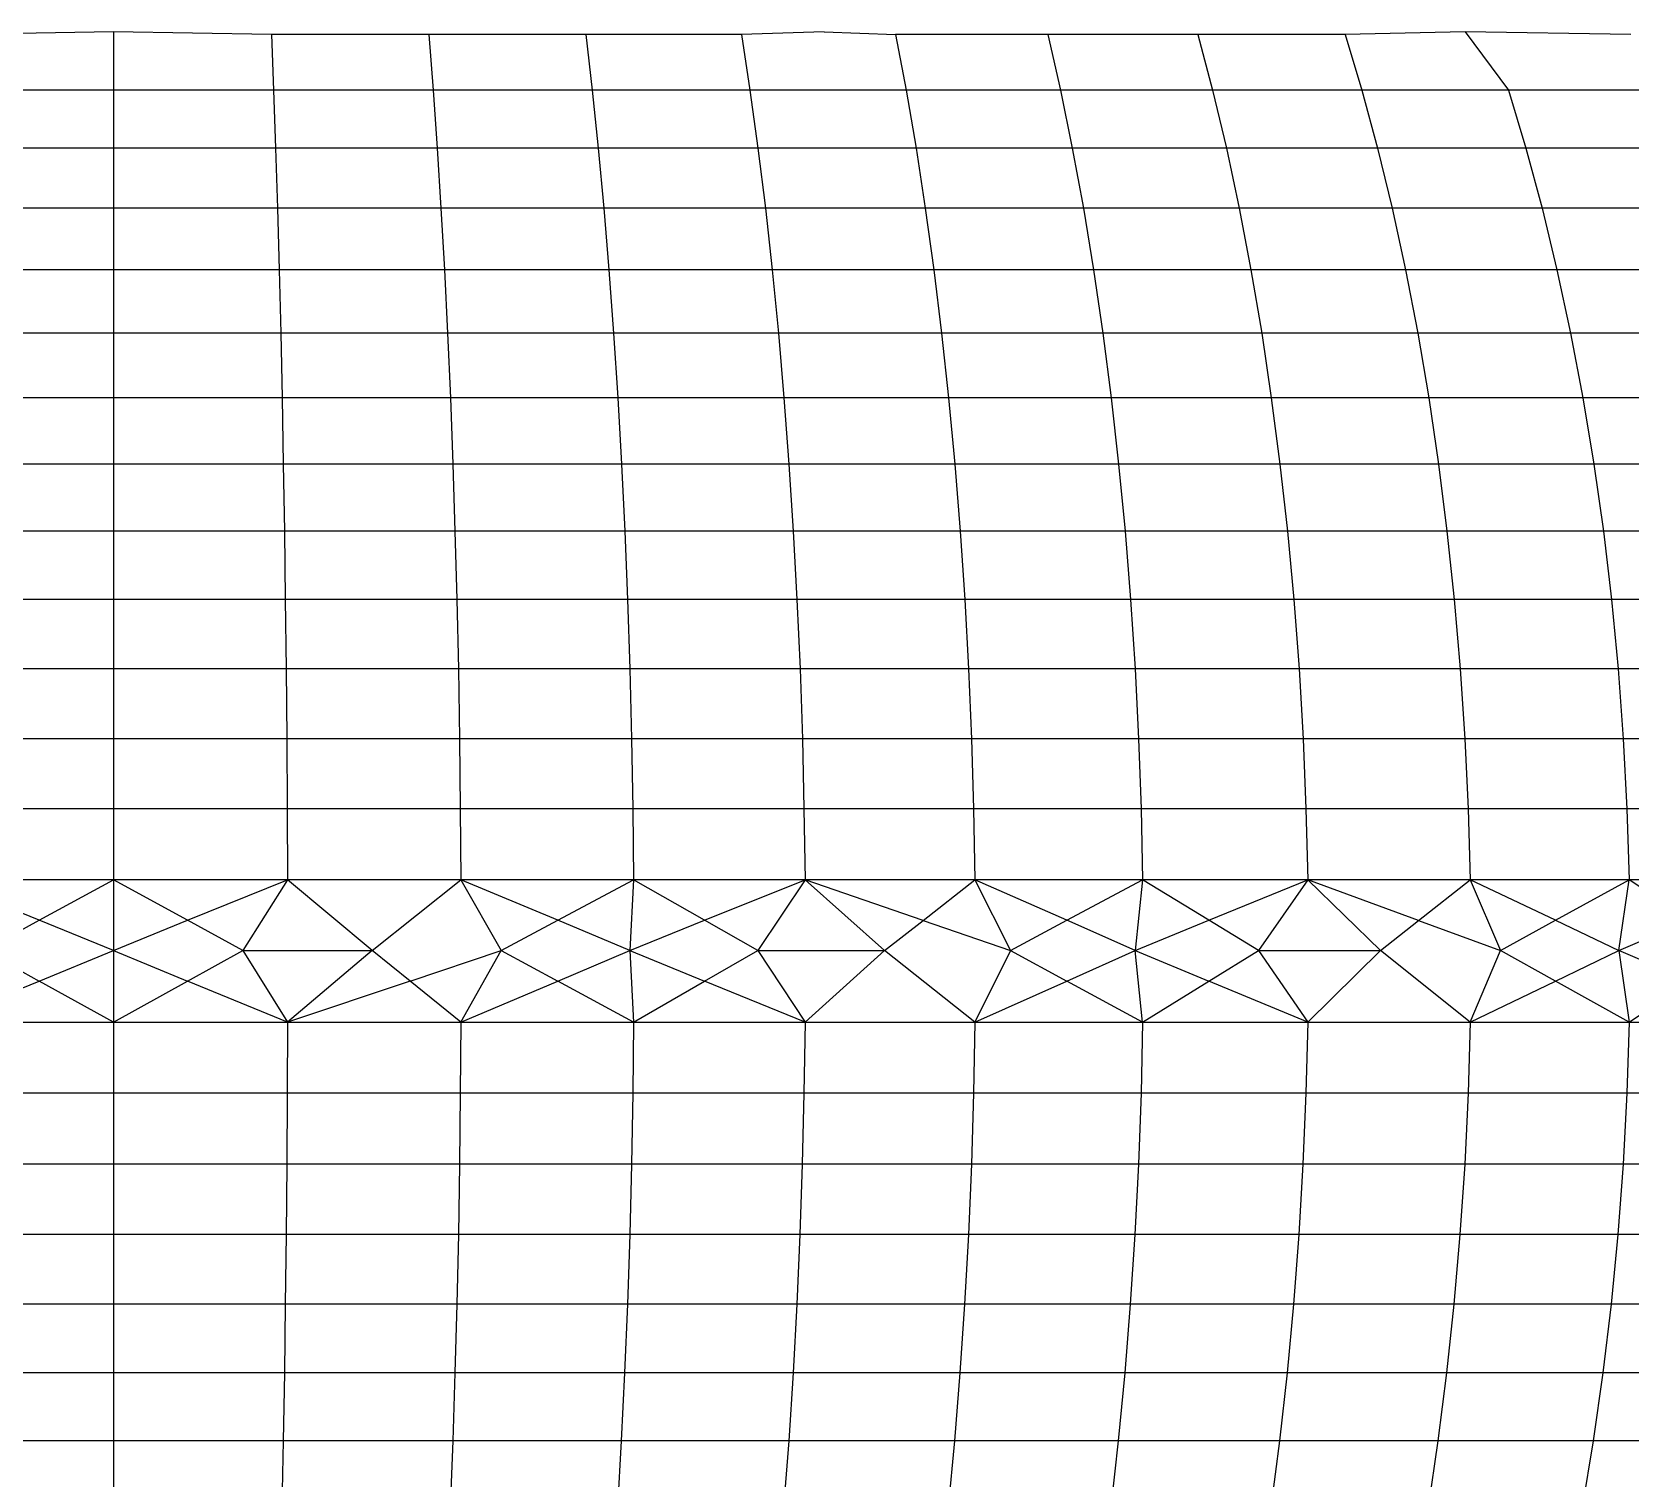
# Model space of a CAD drawing. Header units: inches. Extents: x 17 to 4615, y 5 to 3256.
# Drawn here: x 748.67 to 749.887, y 2595.452 to 2596.552 of the extents above; entities that cross this region are included whole.
import ezdxf

# ---------------------------------------------------------------- set-up
doc = ezdxf.new("R2010")
doc.units = ezdxf.units.IN
doc.header["$MEASUREMENT"] = 0

msp = doc.modelspace()

# ---------------------------------------------------------------- linework, layer by layer
for p, q in [((748.7324, 2596.5523), (748.6122, 2596.5505)), ((748.7324, 2596.5523), (748.7324, 2596.508)), ((748.8526, 2596.5505), (748.7324, 2596.5523)), ((748.8526, 2596.5505), (748.8542, 2596.508)), ((748.9725, 2596.5505), (748.8526, 2596.5505)), ((748.9725, 2596.5505), (748.9758, 2596.508)), ((749.0918, 2596.5505), (748.9725, 2596.5505)), ((749.0918, 2596.5505), (749.0967, 2596.508)), ((749.2103, 2596.5505), (749.0918, 2596.5505)), ((749.2732, 2596.5523), (749.2103, 2596.5505)), ((749.2103, 2596.5505), (749.2168, 2596.508)), ((749.2732, 2596.5523), (749.3276, 2596.5505)), ((749.3276, 2596.5505), (749.3357, 2596.508)), ((749.4435, 2596.5505), (749.3276, 2596.5505)), ((749.4435, 2596.5505), (749.4531, 2596.508)), ((749.5577, 2596.5505), (749.4435, 2596.5505)), ((749.5577, 2596.5505), (749.5688, 2596.508)), ((749.6698, 2596.5505), (749.5577, 2596.5505)), ((749.761, 2596.5523), (749.6698, 2596.5505)), ((749.6698, 2596.5505), (749.6825, 2596.508)), ((749.761, 2596.5523), (749.7939, 2596.508)), ((749.8872, 2596.5505), (749.761, 2596.5523)), ((748.7324, 2596.508), (748.6106, 2596.508)), ((748.7324, 2596.508), (748.7324, 2596.4639)), ((748.8542, 2596.508), (748.7324, 2596.508)), ((748.8542, 2596.508), (748.8558, 2596.4639)), ((748.9758, 2596.508), (748.8542, 2596.508)), ((748.9758, 2596.508), (748.9788, 2596.4639)), ((749.0967, 2596.508), (748.9758, 2596.508)), ((749.0967, 2596.508), (749.1013, 2596.4639)), ((749.2168, 2596.508), (749.0967, 2596.508)), ((749.2168, 2596.508), (749.2228, 2596.4639)), ((749.3357, 2596.508), (749.2168, 2596.508)), ((749.3357, 2596.508), (749.3432, 2596.4639)), ((749.4531, 2596.508), (749.3357, 2596.508)), ((749.4531, 2596.508), (749.4621, 2596.4639)), ((749.5688, 2596.508), (749.4531, 2596.508)), ((749.5688, 2596.508), (749.5793, 2596.4639)), ((749.6825, 2596.508), (749.5688, 2596.508)), ((749.6825, 2596.508), (749.6944, 2596.4639)), ((749.7939, 2596.508), (749.6825, 2596.508)), ((749.7939, 2596.508), (749.8072, 2596.4639)), ((749.9028, 2596.508), (749.7939, 2596.508)), ((748.7324, 2596.4639), (748.6091, 2596.4639)), ((748.7324, 2596.4639), (748.7324, 2596.4183)), ((748.8558, 2596.4639), (748.7324, 2596.4639)), ((748.8558, 2596.4639), (748.8572, 2596.4183)), ((748.9788, 2596.4639), (748.8558, 2596.4639)), ((748.9788, 2596.4639), (748.9816, 2596.4183)), ((749.1013, 2596.4639), (748.9788, 2596.4639)), ((749.1013, 2596.4639), (749.1055, 2596.4183)), ((749.2228, 2596.4639), (749.1013, 2596.4639)), ((749.2228, 2596.4639), (749.2285, 2596.4183)), ((749.3432, 2596.4639), (749.2228, 2596.4639)), ((749.3432, 2596.4639), (749.3502, 2596.4183)), ((749.4621, 2596.4639), (749.3432, 2596.4639)), ((749.4621, 2596.4639), (749.4705, 2596.4183)), ((749.5793, 2596.4639), (749.4621, 2596.4639)), ((749.5793, 2596.4639), (749.589, 2596.4183)), ((749.6944, 2596.4639), (749.5793, 2596.4639)), ((749.6944, 2596.4639), (749.7055, 2596.4183)), ((749.8072, 2596.4639), (749.6944, 2596.4639)), ((749.8072, 2596.4639), (749.8196, 2596.4183)), ((749.9174, 2596.4639), (749.8072, 2596.4639)), ((748.7324, 2596.4183), (748.6076, 2596.4183)), ((748.7324, 2596.4183), (748.7324, 2596.3713)), ((748.8572, 2596.4183), (748.7324, 2596.4183)), ((748.8572, 2596.4183), (748.8585, 2596.3713)), ((748.9816, 2596.4183), (748.8572, 2596.4183)), ((748.9816, 2596.4183), (748.9843, 2596.3713)), ((749.1055, 2596.4183), (748.9816, 2596.4183)), ((749.1055, 2596.4183), (749.1094, 2596.3713)), ((749.2285, 2596.4183), (749.1055, 2596.4183)), ((749.2285, 2596.4183), (749.2337, 2596.3713)), ((749.3502, 2596.4183), (749.2285, 2596.4183)), ((749.3502, 2596.4183), (749.3567, 2596.3713)), ((749.4705, 2596.4183), (749.3502, 2596.4183)), ((749.4705, 2596.4183), (749.4783, 2596.3713)), ((749.589, 2596.4183), (749.4705, 2596.4183)), ((749.589, 2596.4183), (749.598, 2596.3713)), ((749.7055, 2596.4183), (749.589, 2596.4183)), ((749.7055, 2596.4183), (749.7156, 2596.3713)), ((749.8196, 2596.4183), (749.7055, 2596.4183)), ((749.8196, 2596.4183), (749.8309, 2596.3713)), ((749.931, 2596.4183), (749.8196, 2596.4183)), ((748.7324, 2596.3713), (748.6063, 2596.3713)), ((748.7324, 2596.3713), (748.7324, 2596.3232)), ((748.8585, 2596.3713), (748.7324, 2596.3713)), ((748.8585, 2596.3713), (748.8597, 2596.3232)), ((748.9843, 2596.3713), (748.8585, 2596.3713)), ((748.9843, 2596.3713), (748.9866, 2596.3232)), ((749.1094, 2596.3713), (748.9843, 2596.3713)), ((749.1094, 2596.3713), (749.113, 2596.3232)), ((749.2337, 2596.3713), (749.1094, 2596.3713)), ((749.2337, 2596.3713), (749.2384, 2596.3232)), ((749.3567, 2596.3713), (749.2337, 2596.3713)), ((749.3567, 2596.3713), (749.3626, 2596.3232)), ((749.4783, 2596.3713), (749.3567, 2596.3713)), ((749.4783, 2596.3713), (749.4853, 2596.3232)), ((749.598, 2596.3713), (749.4783, 2596.3713)), ((749.598, 2596.3713), (749.6062, 2596.3232)), ((749.7156, 2596.3713), (749.598, 2596.3713)), ((749.7156, 2596.3713), (749.7249, 2596.3232)), ((749.8309, 2596.3713), (749.7156, 2596.3713)), ((749.8309, 2596.3713), (749.8413, 2596.3232)), ((749.9436, 2596.3713), (749.8309, 2596.3713)), ((748.7324, 2596.3232), (748.6051, 2596.3232)), ((748.7324, 2596.3232), (748.7324, 2596.2738)), ((748.8597, 2596.3232), (748.7324, 2596.3232)), ((748.8597, 2596.3232), (748.8608, 2596.2738)), ((748.9866, 2596.3232), (748.8597, 2596.3232)), ((748.9866, 2596.3232), (748.9888, 2596.2738)), ((749.113, 2596.3232), (748.9866, 2596.3232)), ((749.113, 2596.3232), (749.1162, 2596.2738)), ((749.2384, 2596.3232), (749.113, 2596.3232)), ((749.2384, 2596.3232), (749.2427, 2596.2738)), ((749.3626, 2596.3232), (749.2384, 2596.3232)), ((749.3626, 2596.3232), (749.3679, 2596.2738)), ((749.4853, 2596.3232), (749.3626, 2596.3232)), ((749.4853, 2596.3232), (749.4916, 2596.2738)), ((749.6062, 2596.3232), (749.4853, 2596.3232)), ((749.6062, 2596.3232), (749.6135, 2596.2738)), ((749.7249, 2596.3232), (749.6062, 2596.3232)), ((749.7249, 2596.3232), (749.7333, 2596.2738)), ((749.8413, 2596.3232), (749.7249, 2596.3232)), ((749.8413, 2596.3232), (749.8507, 2596.2738)), ((749.955, 2596.3232), (749.8413, 2596.3232)), ((748.7324, 2596.2738), (748.6041, 2596.2738)), ((748.7324, 2596.2738), (748.7324, 2596.2235)), ((748.8608, 2596.2738), (748.7324, 2596.2738)), ((748.8608, 2596.2738), (748.8617, 2596.2235)), ((748.9888, 2596.2738), (748.8608, 2596.2738)), ((748.9888, 2596.2738), (748.9907, 2596.2235)), ((749.1162, 2596.2738), (748.9888, 2596.2738)), ((749.1162, 2596.2738), (749.119, 2596.2235)), ((749.2427, 2596.2738), (749.1162, 2596.2738)), ((749.2427, 2596.2738), (749.2464, 2596.2235)), ((749.3679, 2596.2738), (749.2427, 2596.2738)), ((749.3679, 2596.2738), (749.3726, 2596.2235)), ((749.4916, 2596.2738), (749.3679, 2596.2738)), ((749.4916, 2596.2738), (749.4973, 2596.2235)), ((749.6135, 2596.2738), (749.4916, 2596.2738)), ((749.6135, 2596.2738), (749.6201, 2596.2235)), ((749.7333, 2596.2738), (749.6135, 2596.2738)), ((749.7333, 2596.2738), (749.7407, 2596.2235)), ((749.8507, 2596.2738), (749.7333, 2596.2738)), ((749.8507, 2596.2738), (749.859, 2596.2235)), ((749.9653, 2596.2738), (749.8507, 2596.2738)), ((748.7324, 2596.2235), (748.6031, 2596.2235)), ((748.7324, 2596.2235), (748.7324, 2596.1723)), ((748.8617, 2596.2235), (748.7324, 2596.2235)), ((748.8617, 2596.2235), (748.8625, 2596.1723)), ((748.9907, 2596.2235), (748.8617, 2596.2235)), ((748.9907, 2596.2235), (748.9923, 2596.1723)), ((749.119, 2596.2235), (748.9907, 2596.2235)), ((749.119, 2596.2235), (749.1215, 2596.1723)), ((749.2464, 2596.2235), (749.119, 2596.2235)), ((749.2464, 2596.2235), (749.2497, 2596.1723)), ((749.3726, 2596.2235), (749.2464, 2596.2235)), ((749.3726, 2596.2235), (749.3767, 2596.1723)), ((749.4973, 2596.2235), (749.3726, 2596.2235)), ((749.4973, 2596.2235), (749.5022, 2596.1723)), ((749.6201, 2596.2235), (749.4973, 2596.2235)), ((749.6201, 2596.2235), (749.6258, 2596.1723)), ((749.7407, 2596.2235), (749.6201, 2596.2235)), ((749.7407, 2596.2235), (749.7472, 2596.1723)), ((749.859, 2596.2235), (749.7407, 2596.2235)), ((749.859, 2596.2235), (749.8662, 2596.1723)), ((749.9745, 2596.2235), (749.859, 2596.2235)), ((748.7324, 2596.1723), (748.6023, 2596.1723)), ((748.7324, 2596.1723), (748.7324, 2596.1203)), ((748.8625, 2596.1723), (748.7324, 2596.1723)), ((748.8625, 2596.1723), (748.8632, 2596.1203)), ((748.9923, 2596.1723), (748.8625, 2596.1723)), ((748.9923, 2596.1723), (748.9938, 2596.1203)), ((749.1215, 2596.1723), (748.9923, 2596.1723)), ((749.1215, 2596.1723), (749.1236, 2596.1203)), ((749.2497, 2596.1723), (749.1215, 2596.1723)), ((749.2497, 2596.1723), (749.2525, 2596.1203)), ((749.3767, 2596.1723), (749.2497, 2596.1723)), ((749.3767, 2596.1723), (749.3802, 2596.1203)), ((749.5022, 2596.1723), (749.3767, 2596.1723)), ((749.5022, 2596.1723), (749.5064, 2596.1203)), ((749.6258, 2596.1723), (749.5022, 2596.1723)), ((749.6258, 2596.1723), (749.6306, 2596.1203)), ((749.7472, 2596.1723), (749.6258, 2596.1723)), ((749.7472, 2596.1723), (749.7527, 2596.1203)), ((749.8662, 2596.1723), (749.7472, 2596.1723)), ((749.8662, 2596.1723), (749.8723, 2596.1203)), ((749.9824, 2596.1723), (749.8662, 2596.1723)), ((748.7324, 2596.1203), (748.6016, 2596.1203)), ((748.7324, 2596.1203), (748.7324, 2596.0677)), ((748.8632, 2596.1203), (748.7324, 2596.1203)), ((748.8632, 2596.1203), (748.8638, 2596.0677)), ((748.9938, 2596.1203), (748.8632, 2596.1203)), ((748.9938, 2596.1203), (748.9949, 2596.0677)), ((749.1236, 2596.1203), (748.9938, 2596.1203)), ((749.1236, 2596.1203), (749.1253, 2596.0677)), ((749.2525, 2596.1203), (749.1236, 2596.1203)), ((749.2525, 2596.1203), (749.2549, 2596.0677)), ((749.3802, 2596.1203), (749.2525, 2596.1203)), ((749.3802, 2596.1203), (749.3831, 2596.0677)), ((749.5064, 2596.1203), (749.3802, 2596.1203)), ((749.5064, 2596.1203), (749.5098, 2596.0677)), ((749.6306, 2596.1203), (749.5064, 2596.1203)), ((749.6306, 2596.1203), (749.6346, 2596.0677)), ((749.7527, 2596.1203), (749.6306, 2596.1203)), ((749.7527, 2596.1203), (749.7572, 2596.0677)), ((749.8723, 2596.1203), (749.7527, 2596.1203)), ((749.8723, 2596.1203), (749.8774, 2596.0677)), ((749.9892, 2596.1203), (749.8723, 2596.1203)), ((748.7324, 2596.0677), (748.601, 2596.0677)), ((748.7324, 2596.0677), (748.7324, 2596.0145)), ((748.8638, 2596.0677), (748.7324, 2596.0677)), ((748.8638, 2596.0677), (748.8643, 2596.0145)), ((748.9949, 2596.0677), (748.8638, 2596.0677)), ((748.9949, 2596.0677), (748.9958, 2596.0145)), ((749.1253, 2596.0677), (748.9949, 2596.0677)), ((749.1253, 2596.0677), (749.1267, 2596.0145)), ((749.2549, 2596.0677), (749.1253, 2596.0677)), ((749.2549, 2596.0677), (749.2567, 2596.0145)), ((749.3831, 2596.0677), (749.2549, 2596.0677)), ((749.3831, 2596.0677), (749.3854, 2596.0145)), ((749.5098, 2596.0677), (749.3831, 2596.0677)), ((749.5098, 2596.0677), (749.5125, 2596.0145)), ((749.6346, 2596.0677), (749.5098, 2596.0677)), ((749.6346, 2596.0677), (749.6377, 2596.0145)), ((749.7572, 2596.0677), (749.6346, 2596.0677)), ((749.7572, 2596.0677), (749.7608, 2596.0145)), ((749.8774, 2596.0677), (749.7572, 2596.0677)), ((749.8774, 2596.0677), (749.8813, 2596.0145)), ((749.9948, 2596.0677), (749.8774, 2596.0677)), ((748.7324, 2596.0145), (748.6006, 2596.0145)), ((748.7324, 2596.0145), (748.7324, 2595.961)), ((748.8643, 2596.0145), (748.7324, 2596.0145)), ((748.8643, 2596.0145), (748.8646, 2595.961)), ((748.9958, 2596.0145), (748.8643, 2596.0145)), ((748.9958, 2596.0145), (748.9964, 2595.961)), ((749.1267, 2596.0145), (748.9958, 2596.0145)), ((749.1267, 2596.0145), (749.1277, 2595.961)), ((749.2567, 2596.0145), (749.1267, 2596.0145)), ((749.2567, 2596.0145), (749.2579, 2595.961)), ((749.3854, 2596.0145), (749.2567, 2596.0145)), ((749.3854, 2596.0145), (749.3869, 2595.961)), ((749.5125, 2596.0145), (749.3854, 2596.0145)), ((749.5125, 2596.0145), (749.5144, 2595.961)), ((749.6377, 2596.0145), (749.5125, 2596.0145)), ((749.6377, 2596.0145), (749.6399, 2595.961)), ((749.7608, 2596.0145), (749.6377, 2596.0145)), ((749.7608, 2596.0145), (749.7633, 2595.961)), ((749.8813, 2596.0145), (749.7608, 2596.0145)), ((749.8813, 2596.0145), (749.8841, 2595.961)), ((749.9991, 2596.0145), (749.8813, 2596.0145)), ((748.7324, 2595.961), (748.6002, 2595.961)), ((748.7324, 2595.961), (748.7324, 2595.9072)), ((748.8646, 2595.961), (748.7324, 2595.961)), ((748.8646, 2595.961), (748.8648, 2595.9072)), ((748.9964, 2595.961), (748.8646, 2595.961)), ((748.9964, 2595.961), (748.9968, 2595.9072)), ((749.1277, 2595.961), (748.9964, 2595.961)), ((749.1277, 2595.961), (749.1282, 2595.9072)), ((749.2579, 2595.961), (749.1277, 2595.961)), ((749.2579, 2595.961), (749.2587, 2595.9072)), ((749.3869, 2595.961), (749.2579, 2595.961)), ((749.3869, 2595.961), (749.3879, 2595.9072)), ((749.5144, 2595.961), (749.3869, 2595.961)), ((749.5144, 2595.961), (749.5155, 2595.9072)), ((749.6399, 2595.961), (749.5144, 2595.961)), ((749.6399, 2595.961), (749.6412, 2595.9072)), ((749.7633, 2595.961), (749.6399, 2595.961)), ((749.7633, 2595.961), (749.7648, 2595.9072)), ((749.8841, 2595.961), (749.7633, 2595.961)), ((749.8841, 2595.961), (749.8858, 2595.9072)), ((750.0022, 2595.961), (749.8841, 2595.961)), ((748.7324, 2595.9072), (748.6, 2595.9072)), ((748.6759, 2595.8763), (748.6, 2595.9072)), ((748.6759, 2595.8763), (748.7324, 2595.9072)), ((748.8648, 2595.9072), (748.7324, 2595.9072)), ((748.7324, 2595.9072), (748.7324, 2595.8533)), ((748.7889, 2595.8763), (748.7324, 2595.9072)), ((748.7889, 2595.8763), (748.8648, 2595.9072)), ((748.8648, 2595.9072), (748.831, 2595.8533)), ((748.9968, 2595.9072), (748.8648, 2595.9072)), ((748.9294, 2595.8533), (748.8648, 2595.9072)), ((748.9294, 2595.8533), (748.9968, 2595.9072)), ((749.1282, 2595.9072), (748.9968, 2595.9072)), ((748.9968, 2595.9072), (749.0276, 2595.8533)), ((749.0706, 2595.8763), (748.9968, 2595.9072)), ((749.0706, 2595.8763), (749.1282, 2595.9072)), ((749.1282, 2595.9072), (749.1254, 2595.8533)), ((749.2587, 2595.9072), (749.1282, 2595.9072)), ((749.1823, 2595.8763), (749.1282, 2595.9072)), ((749.1823, 2595.8763), (749.2587, 2595.9072)), ((749.2587, 2595.9072), (749.2227, 2595.8533)), ((749.3879, 2595.9072), (749.2587, 2595.9072)), ((749.3193, 2595.8533), (749.2587, 2595.9072)), ((749.3485, 2595.8762), (749.2587, 2595.9072)), ((749.3485, 2595.8762), (749.3879, 2595.9072)), ((749.5155, 2595.9072), (749.3879, 2595.9072)), ((749.3879, 2595.9072), (749.4151, 2595.8533)), ((749.4579, 2595.8763), (749.3879, 2595.9072)), ((749.4579, 2595.8763), (749.5155, 2595.9072)), ((749.5155, 2595.9072), (749.51, 2595.8533)), ((749.6412, 2595.9072), (749.5155, 2595.9072)), ((749.5661, 2595.8763), (749.5155, 2595.9072)), ((749.5661, 2595.8763), (749.6412, 2595.9072)), ((749.6412, 2595.9072), (749.6039, 2595.8533)), ((749.7648, 2595.9072), (749.6412, 2595.9072)), ((749.6966, 2595.8533), (749.6412, 2595.9072)), ((749.7256, 2595.8762), (749.6412, 2595.9072)), ((749.7256, 2595.8762), (749.7648, 2595.9072)), ((749.8858, 2595.9072), (749.7648, 2595.9072)), ((749.7648, 2595.9072), (749.788, 2595.8533)), ((749.8297, 2595.8763), (749.7648, 2595.9072)), ((749.8297, 2595.8763), (749.8858, 2595.9072)), ((749.8781, 2595.8533), (749.8858, 2595.9072)), ((750.0041, 2595.9072), (749.8858, 2595.9072)), ((749.932, 2595.8764), (749.8858, 2595.9072)), ((748.6338, 2595.8533), (748.6759, 2595.8763)), ((748.7324, 2595.8533), (748.6759, 2595.8763)), ((748.7324, 2595.8533), (748.7889, 2595.8763)), ((748.831, 2595.8533), (748.7889, 2595.8763)), ((749.0276, 2595.8533), (749.0706, 2595.8763)), ((749.1254, 2595.8533), (749.0706, 2595.8763)), ((749.1254, 2595.8533), (749.1823, 2595.8763)), ((749.2227, 2595.8533), (749.1823, 2595.8763)), ((749.3193, 2595.8533), (749.3485, 2595.8762)), ((749.3485, 2595.8762), (749.4151, 2595.8533)), ((749.4151, 2595.8533), (749.4579, 2595.8763)), ((749.51, 2595.8533), (749.4579, 2595.8763)), ((749.51, 2595.8533), (749.5661, 2595.8763)), ((749.6039, 2595.8533), (749.5661, 2595.8763)), ((749.6966, 2595.8533), (749.7256, 2595.8762)), ((749.7256, 2595.8762), (749.788, 2595.8533)), ((749.788, 2595.8533), (749.8297, 2595.8763)), ((749.8297, 2595.8763), (749.8781, 2595.8533)), ((749.8781, 2595.8533), (749.932, 2595.8764)), ((748.6338, 2595.8533), (748.6759, 2595.8301)), ((748.6759, 2595.8301), (748.7324, 2595.8533)), ((748.7324, 2595.8533), (748.7324, 2595.7989)), ((748.7324, 2595.8533), (748.7889, 2595.8301)), ((748.7889, 2595.8301), (748.831, 2595.8533)), ((748.831, 2595.8533), (748.8648, 2595.7989)), ((748.831, 2595.8533), (748.9294, 2595.8533)), ((748.9294, 2595.8533), (748.8648, 2595.7989)), ((748.9582, 2595.8301), (748.9294, 2595.8533)), ((748.9582, 2595.8301), (749.0276, 2595.8533)), ((748.9968, 2595.7989), (749.0276, 2595.8533)), ((749.0276, 2595.8533), (749.0706, 2595.8301)), ((749.0706, 2595.8301), (749.1254, 2595.8533)), ((749.1254, 2595.8533), (749.1282, 2595.7989)), ((749.1254, 2595.8533), (749.1823, 2595.8301)), ((749.1823, 2595.8301), (749.2227, 2595.8533)), ((749.2227, 2595.8533), (749.2587, 2595.7989)), ((749.2227, 2595.8533), (749.3193, 2595.8533)), ((749.3193, 2595.8533), (749.2587, 2595.7989)), ((749.3879, 2595.7989), (749.3193, 2595.8533)), ((749.4151, 2595.8533), (749.3879, 2595.7989)), ((749.4151, 2595.8533), (749.4579, 2595.8301)), ((749.4579, 2595.8301), (749.51, 2595.8533)), ((749.5155, 2595.7989), (749.51, 2595.8533)), ((749.51, 2595.8533), (749.5661, 2595.83)), ((749.5661, 2595.83), (749.6039, 2595.8533)), ((749.6039, 2595.8533), (749.6412, 2595.7989)), ((749.6039, 2595.8533), (749.6966, 2595.8533)), ((749.6966, 2595.8533), (749.6412, 2595.7989)), ((749.7648, 2595.7989), (749.6966, 2595.8533)), ((749.7648, 2595.7989), (749.788, 2595.8533)), ((749.8297, 2595.8301), (749.788, 2595.8533)), ((749.8297, 2595.8301), (749.8781, 2595.8533)), ((749.8781, 2595.8533), (749.8858, 2595.7989)), ((749.932, 2595.83), (749.8781, 2595.8533)), ((748.6, 2595.7989), (748.6759, 2595.8301)), ((748.7324, 2595.7989), (748.6759, 2595.8301)), ((748.7324, 2595.7989), (748.7889, 2595.8301)), ((748.8648, 2595.7989), (748.7889, 2595.8301)), ((748.9582, 2595.8301), (748.8648, 2595.7989)), ((748.9968, 2595.7989), (748.9582, 2595.8301)), ((748.9968, 2595.7989), (749.0706, 2595.8301)), ((749.1282, 2595.7989), (749.0706, 2595.8301)), ((749.1282, 2595.7989), (749.1823, 2595.8301)), ((749.2587, 2595.7989), (749.1823, 2595.8301)), ((749.3879, 2595.7989), (749.4579, 2595.8301)), ((749.5155, 2595.7989), (749.4579, 2595.8301)), ((749.5155, 2595.7989), (749.5661, 2595.83)), ((749.6412, 2595.7989), (749.5661, 2595.83)), ((749.7648, 2595.7989), (749.8297, 2595.8301)), ((749.8858, 2595.7989), (749.8297, 2595.8301)), ((749.8858, 2595.7989), (749.932, 2595.83)), ((748.6, 2595.7989), (748.7324, 2595.7989)), ((748.7324, 2595.7989), (748.7324, 2595.7447)), ((748.7324, 2595.7989), (748.8648, 2595.7989)), ((748.8648, 2595.7989), (748.8646, 2595.7447)), ((748.8648, 2595.7989), (748.9968, 2595.7989)), ((748.9968, 2595.7989), (748.9964, 2595.7447)), ((748.9968, 2595.7989), (749.1282, 2595.7989)), ((749.1282, 2595.7989), (749.1277, 2595.7447)), ((749.1282, 2595.7989), (749.2587, 2595.7989)), ((749.2587, 2595.7989), (749.2579, 2595.7447)), ((749.2587, 2595.7989), (749.3879, 2595.7989)), ((749.3879, 2595.7989), (749.3869, 2595.7447)), ((749.3879, 2595.7989), (749.5155, 2595.7989)), ((749.5155, 2595.7989), (749.5144, 2595.7447)), ((749.5155, 2595.7989), (749.6412, 2595.7989)), ((749.6412, 2595.7989), (749.6399, 2595.7447)), ((749.6412, 2595.7989), (749.7648, 2595.7989)), ((749.7648, 2595.7989), (749.7633, 2595.7447)), ((749.7648, 2595.7989), (749.8858, 2595.7989)), ((749.8858, 2595.7989), (749.8841, 2595.7447)), ((749.8858, 2595.7989), (750.0041, 2595.7989)), ((748.7324, 2595.7447), (748.6002, 2595.7447)), ((748.7324, 2595.7447), (748.7324, 2595.6907)), ((748.8646, 2595.7447), (748.7324, 2595.7447)), ((748.8646, 2595.7447), (748.8643, 2595.6907)), ((748.9964, 2595.7447), (748.8646, 2595.7447)), ((748.9964, 2595.7447), (748.9958, 2595.6907)), ((749.1277, 2595.7447), (748.9964, 2595.7447)), ((749.1277, 2595.7447), (749.1267, 2595.6907)), ((749.2579, 2595.7447), (749.1277, 2595.7447)), ((749.2579, 2595.7447), (749.2566, 2595.6907)), ((749.3869, 2595.7447), (749.2579, 2595.7447)), ((749.3869, 2595.7447), (749.3853, 2595.6907)), ((749.5144, 2595.7447), (749.3869, 2595.7447)), ((749.5144, 2595.7447), (749.5124, 2595.6907)), ((749.6399, 2595.7447), (749.5144, 2595.7447)), ((749.6399, 2595.7447), (749.6376, 2595.6907)), ((749.7633, 2595.7447), (749.6399, 2595.7447)), ((749.7633, 2595.7447), (749.7607, 2595.6907)), ((749.8841, 2595.7447), (749.7633, 2595.7447)), ((749.8841, 2595.7447), (749.8812, 2595.6907)), ((750.0022, 2595.7447), (749.8841, 2595.7447)), ((748.7324, 2595.6907), (748.6006, 2595.6907)), ((748.7324, 2595.6907), (748.7324, 2595.6372)), ((748.8643, 2595.6907), (748.7324, 2595.6907)), ((748.8643, 2595.6907), (748.8638, 2595.6372)), ((748.9958, 2595.6907), (748.8643, 2595.6907)), ((748.9958, 2595.6907), (748.9949, 2595.6372)), ((749.1267, 2595.6907), (748.9958, 2595.6907)), ((749.1267, 2595.6907), (749.1253, 2595.6372)), ((749.2566, 2595.6907), (749.1267, 2595.6907)), ((749.2566, 2595.6907), (749.2548, 2595.6372)), ((749.3853, 2595.6907), (749.2566, 2595.6907)), ((749.3853, 2595.6907), (749.383, 2595.6372)), ((749.5124, 2595.6907), (749.3853, 2595.6907)), ((749.5124, 2595.6907), (749.5097, 2595.6372)), ((749.6376, 2595.6907), (749.5124, 2595.6907)), ((749.6376, 2595.6907), (749.6345, 2595.6372)), ((749.7607, 2595.6907), (749.6376, 2595.6907)), ((749.7607, 2595.6907), (749.7571, 2595.6372)), ((749.8812, 2595.6907), (749.7607, 2595.6907)), ((749.8812, 2595.6907), (749.8772, 2595.6372)), ((749.999, 2595.6907), (749.8812, 2595.6907)), ((748.7324, 2595.6372), (748.601, 2595.6372)), ((748.7324, 2595.6372), (748.7324, 2595.5842)), ((748.8638, 2595.6372), (748.7324, 2595.6372)), ((748.8638, 2595.6372), (748.8632, 2595.5842)), ((748.9949, 2595.6372), (748.8638, 2595.6372)), ((748.9949, 2595.6372), (748.9937, 2595.5842)), ((749.1253, 2595.6372), (748.9949, 2595.6372)), ((749.1253, 2595.6372), (749.1235, 2595.5842)), ((749.2548, 2595.6372), (749.1253, 2595.6372)), ((749.2548, 2595.6372), (749.2525, 2595.5842)), ((749.383, 2595.6372), (749.2548, 2595.6372)), ((749.383, 2595.6372), (749.3801, 2595.5842)), ((749.5097, 2595.6372), (749.383, 2595.6372)), ((749.5097, 2595.6372), (749.5062, 2595.5842)), ((749.6345, 2595.6372), (749.5097, 2595.6372)), ((749.6345, 2595.6372), (749.6304, 2595.5842)), ((749.7571, 2595.6372), (749.6345, 2595.6372)), ((749.7571, 2595.6372), (749.7525, 2595.5842)), ((749.8772, 2595.6372), (749.7571, 2595.6372)), ((749.8772, 2595.6372), (749.8721, 2595.5842)), ((749.9946, 2595.6372), (749.8772, 2595.6372)), ((748.7324, 2595.5842), (748.6016, 2595.5842)), ((748.7324, 2595.5842), (748.7324, 2595.5318)), ((748.8632, 2595.5842), (748.7324, 2595.5842)), ((748.8632, 2595.5842), (748.8625, 2595.5318)), ((748.9937, 2595.5842), (748.8632, 2595.5842)), ((748.9937, 2595.5842), (748.9923, 2595.5318)), ((749.1235, 2595.5842), (748.9937, 2595.5842)), ((749.1235, 2595.5842), (749.1214, 2595.5318)), ((749.2525, 2595.5842), (749.1235, 2595.5842)), ((749.2525, 2595.5842), (749.2496, 2595.5318)), ((749.3801, 2595.5842), (749.2525, 2595.5842)), ((749.3801, 2595.5842), (749.3766, 2595.5318)), ((749.5062, 2595.5842), (749.3801, 2595.5842)), ((749.5062, 2595.5842), (749.502, 2595.5318)), ((749.6304, 2595.5842), (749.5062, 2595.5842)), ((749.6304, 2595.5842), (749.6255, 2595.5318)), ((749.7525, 2595.5842), (749.6304, 2595.5842)), ((749.7525, 2595.5842), (749.7469, 2595.5318)), ((749.8721, 2595.5842), (749.7525, 2595.5842)), ((749.8721, 2595.5842), (749.8659, 2595.5318)), ((749.989, 2595.5842), (749.8721, 2595.5842)), ((748.7324, 2595.5318), (748.6023, 2595.5318)), ((748.7324, 2595.5318), (748.7324, 2595.4802)), ((748.8625, 2595.5318), (748.7324, 2595.5318)), ((748.8625, 2595.5318), (748.8616, 2595.4802)), ((748.9923, 2595.5318), (748.8625, 2595.5318)), ((748.9923, 2595.5318), (748.9906, 2595.4802)), ((749.1214, 2595.5318), (748.9923, 2595.5318)), ((749.1214, 2595.5318), (749.1189, 2595.4802)), ((749.2496, 2595.5318), (749.1214, 2595.5318)), ((749.2496, 2595.5318), (749.2463, 2595.4802)), ((749.3766, 2595.5318), (749.2496, 2595.5318)), ((749.3766, 2595.5318), (749.3724, 2595.4802)), ((749.502, 2595.5318), (749.3766, 2595.5318)), ((749.502, 2595.5318), (749.497, 2595.4802)), ((749.6255, 2595.5318), (749.502, 2595.5318)), ((749.6255, 2595.5318), (749.6197, 2595.4802)), ((749.7469, 2595.5318), (749.6255, 2595.5318)), ((749.7469, 2595.5318), (749.7403, 2595.4802)), ((749.8659, 2595.5318), (749.7469, 2595.5318)), ((749.8659, 2595.5318), (749.8585, 2595.4802)), ((749.9821, 2595.5318), (749.8659, 2595.5318)), ((748.7324, 2595.4802), (748.6032, 2595.4802)), ((748.7324, 2595.4802), (748.7324, 2595.4295)), ((748.8616, 2595.4802), (748.7324, 2595.4802)), ((748.8616, 2595.4802), (748.8607, 2595.4295)), ((748.9906, 2595.4802), (748.8616, 2595.4802)), ((748.9906, 2595.4802), (748.9887, 2595.4295)), ((749.1189, 2595.4802), (748.9906, 2595.4802)), ((749.1189, 2595.4802), (749.116, 2595.4295)), ((749.2463, 2595.4802), (749.1189, 2595.4802)), ((749.2463, 2595.4802), (749.2424, 2595.4295)), ((749.3724, 2595.4802), (749.2463, 2595.4802)), ((749.3724, 2595.4802), (749.3676, 2595.4295)), ((749.497, 2595.4802), (749.3724, 2595.4802)), ((749.497, 2595.4802), (749.4913, 2595.4295)), ((749.6197, 2595.4802), (749.497, 2595.4802)), ((749.6197, 2595.4802), (749.6131, 2595.4295)), ((749.7403, 2595.4802), (749.6197, 2595.4802)), ((749.7403, 2595.4802), (749.7328, 2595.4295)), ((749.8585, 2595.4802), (749.7403, 2595.4802)), ((749.8585, 2595.4802), (749.8501, 2595.4295)), ((749.974, 2595.4802), (749.8585, 2595.4802))]:
    msp.add_line(p, q)

doc.saveas('drawing.dxf')
